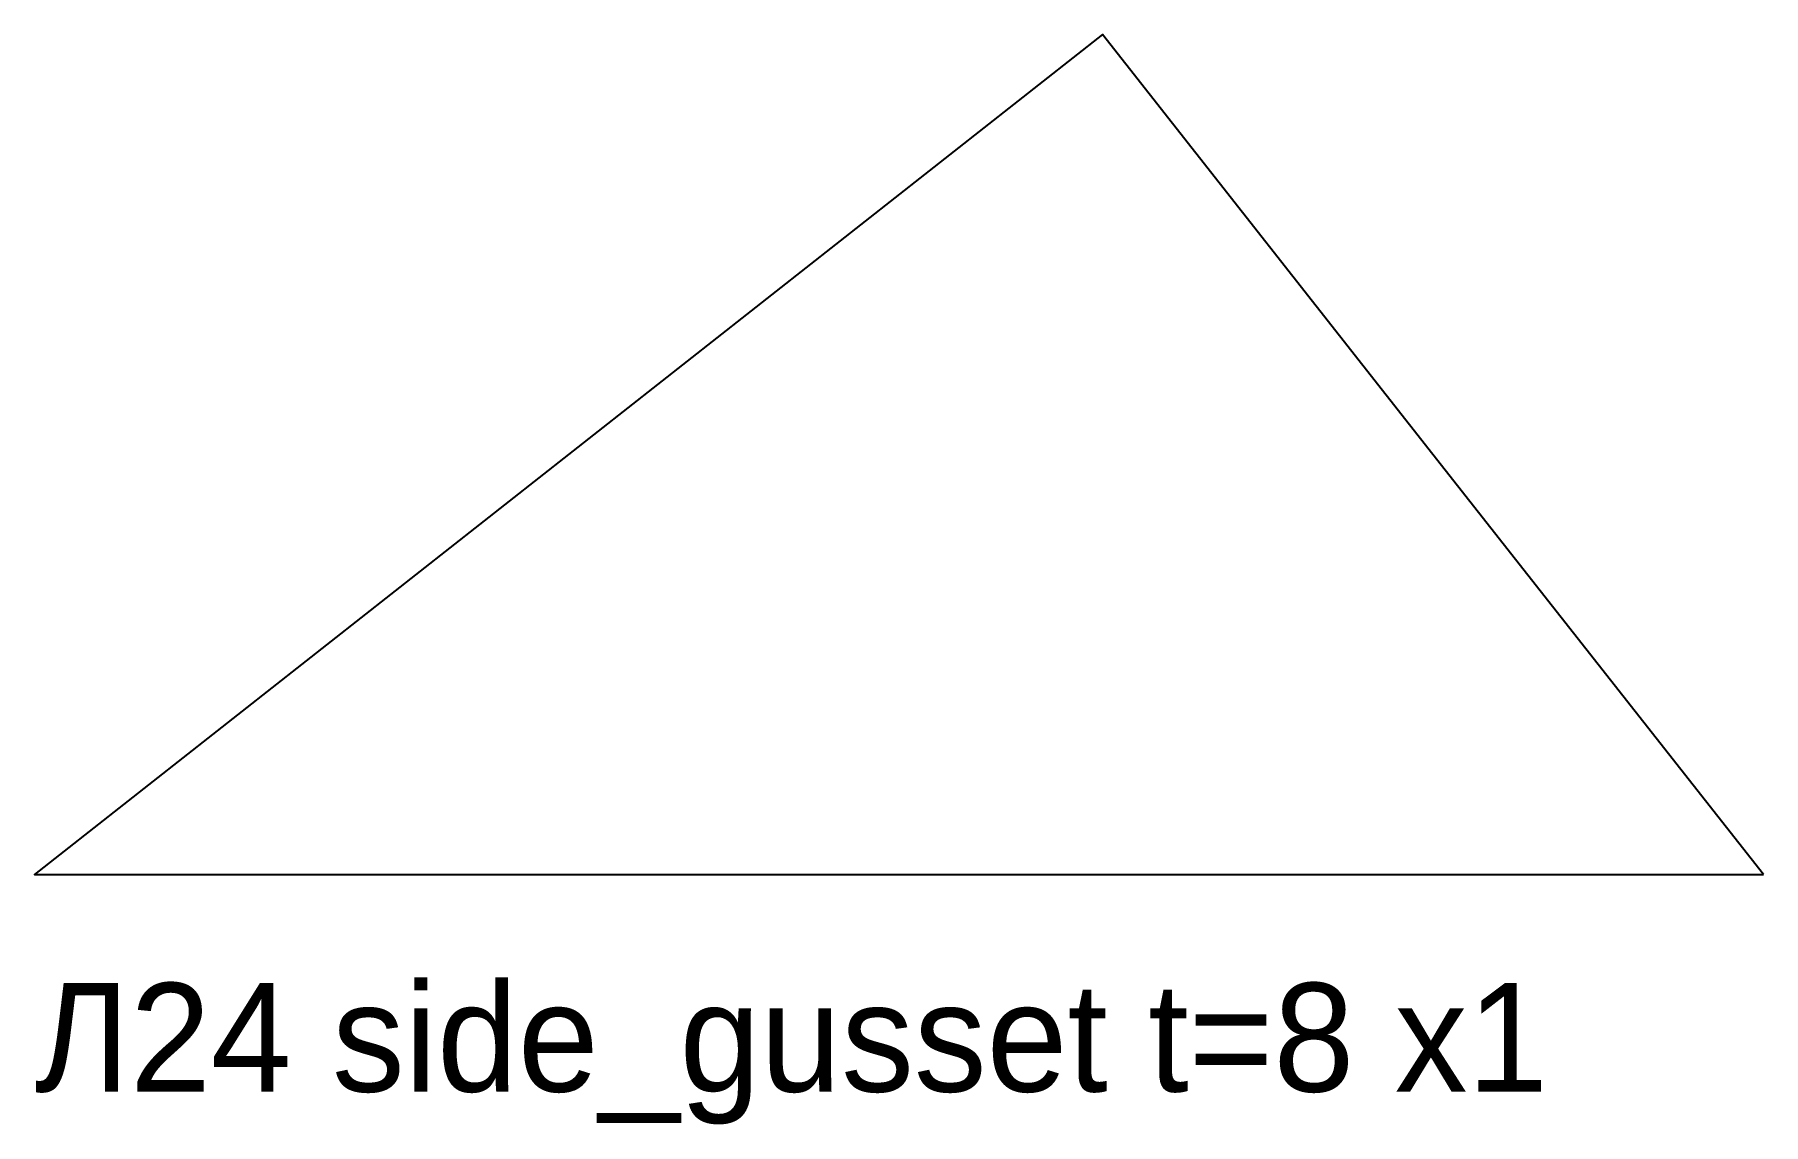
# Model space of a CAD drawing. Header units: millimetres. Extents: x 0 to 95.4, y -13.8 to 46.4.
import ezdxf

# ---------------------------------------------------------------- set-up
doc = ezdxf.new("R2010")
doc.units = ezdxf.units.MM

msp = doc.modelspace()

# ---------------------------------------------------------------- linework, layer by layer
at = {"layer": 'CUT'}
msp.add_lwpolyline([(95.425, 0), (77.186, 23.186), (58.947, 46.371), (29.473, 23.186), (0, 0), (47.713, 0), (95.425, 0)], close=True, dxfattribs=at)

# ---------------------------------------------------------------- texts
at = {"layer": 'TEXT'}
msp.add_text('Л24 side_gusset t=8 x1', height=6, dxfattribs=at).set_placement((0, -12))

doc.saveas('drawing.dxf')
